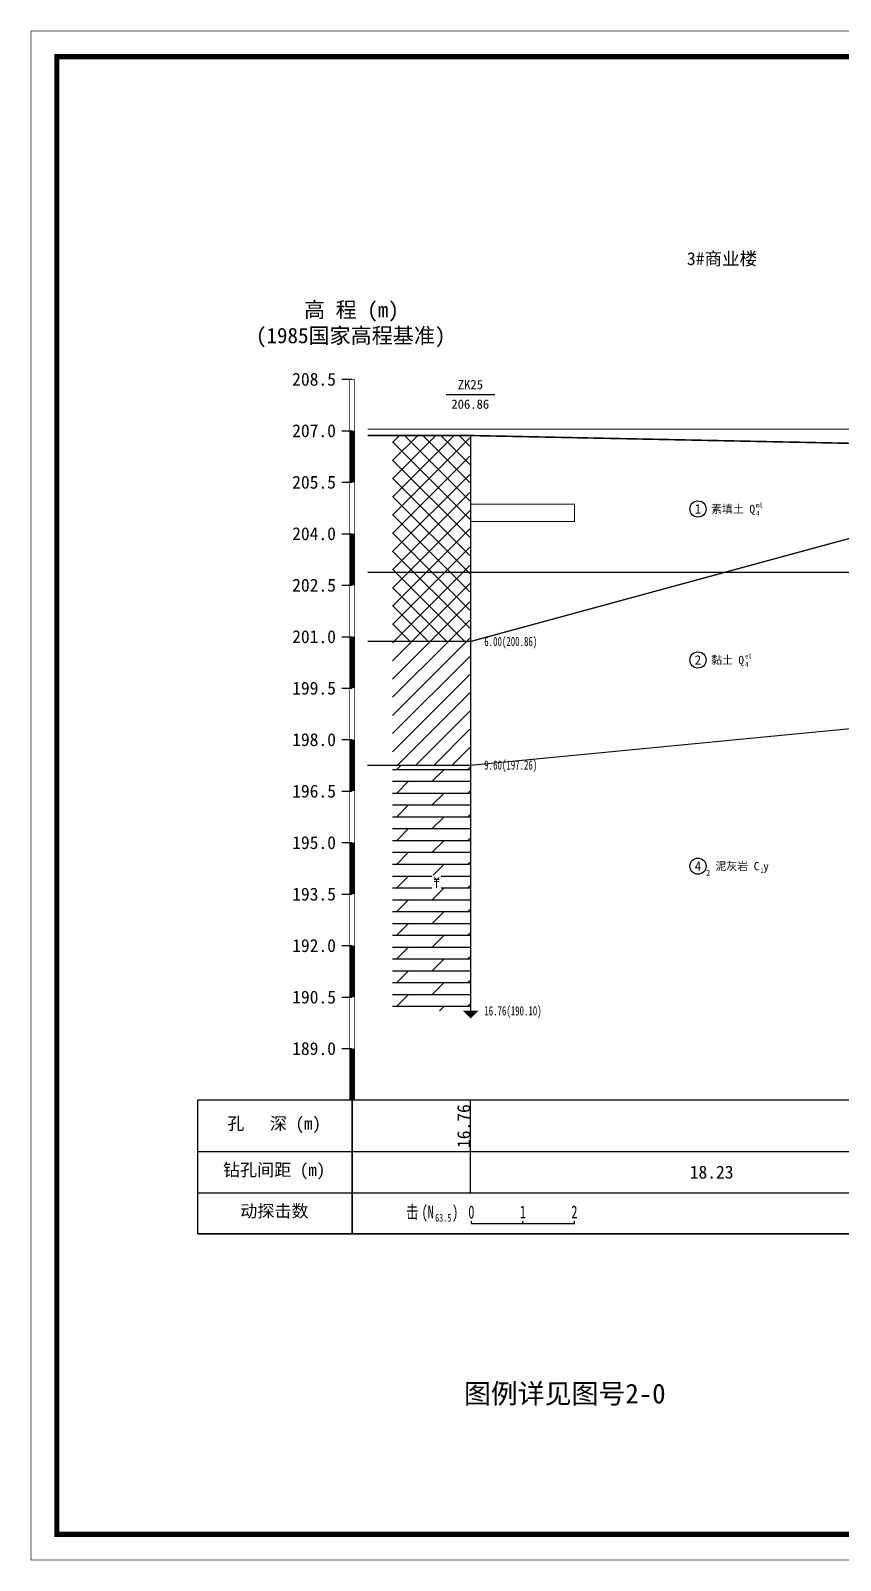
# Model space of a CAD drawing. Header units: millimetres. Extents: x -255 to 9196, y 129 to 426.
# Drawn here: x 1895.4 to 2052.6, y 129.3 to 426.4 of the extents above; entities that cross this region are included whole.
import ezdxf
from ezdxf.enums import TextEntityAlignment as Align

# ---------------------------------------------------------------- set-up
doc = ezdxf.new("R2010")
doc.units = ezdxf.units.MM
doc.linetypes.add('sx', pattern=[10, 5, 0, 5, 0])
doc.layers.add('不打印', color=7, linetype='Continuous', plot=False)
for name, color, linetype in [('地质-原位曲线', 7, 'Continuous'), ('地质-图框', 7, 'Continuous'), ('地质-地层符号', 3, 'Continuous'), ('地质-地层线', 7, 'Continuous'), ('地质-地面线', 7, 'Continuous'), ('地质-填充花纹', 4, 'Continuous'), ('地质-文字', 7, 'Continuous'), ('地质-标注栏', 7, 'Continuous'), ('地质-水位线', 5, 'Continuous'), ('地质-钻孔', 7, 'Continuous')]:
    doc.layers.add(name, color=color, linetype=linetype)
doc.styles.add('LZ_FONTS_FS', font='simfang.ttf', dxfattribs={"width": 0.7})
doc.styles.add('LZ_PMT_LINE', font='', dxfattribs={"height": 2})
doc.styles.get("Standard").update_dxf_attribs({"font": 'simfang.ttf', "height": 2.5})
doc.styles.add('地层编号', font='', dxfattribs={"width": 0.7, "height": 1.85})
doc.styles.add('层底标注', font='', dxfattribs={"width": 0.7, "height": 1.8})
doc.styles.add('岩土名称', font='simfang.ttf', dxfattribs={"width": 0.7, "height": 1.55})
doc.styles.add('时代', font='', dxfattribs={"width": 0.7, "height": 1.6})
doc.styles.add('标注栏数据', font='simfang.ttf', dxfattribs={"width": 0.7, "height": 2.5})
doc.styles.add('标注栏项目', font='simfang.ttf', dxfattribs={"width": 0.7, "height": 3})
doc.styles.add('钻孔标注', font='', dxfattribs={"width": 0.7, "height": 1.8})
doc.styles.add('高程系统', font='simfang.ttf', dxfattribs={"width": 0.7, "height": 3})
doc.styles.get('LZ_PMT_LINE').set_extended_font_data('SimSun')
doc.styles.get('地层编号').set_extended_font_data('FangSong_GB2312')
doc.styles.get('层底标注').set_extended_font_data('FangSong_GB2312')
doc.styles.get('时代').set_extended_font_data('FangSong_GB2312')
doc.styles.get('钻孔标注').set_extended_font_data('FangSong_GB2312')
doc.linetypes.add('bzhjcx', pattern='A,0.001,[2,XX1.shx,S=1,R=0,X=1,Y=0],-2', length=2.001)
doc.linetypes.add('swx', pattern='A,7,-1.5,["●",LZ_PMT_LINE,S=0.05,R=0,X=0,Y=0],-1.5', length=10)

# ---------------------------------------------------------------- blocks, each defined once
blk = doc.blocks.new('WipeoutBlock')
blk.add_wipeout([(0, 0), (0, 1), (1, 1), (1, 0)])
blk = doc.blocks.new('FHzhong.dwg')
at = {"color": 1, "lineweight": 0}
for p, q in [((1.06, 1.62), (0.57, 2.04)), ((0.57, 1.62), (1.53, 1.62)), ((0.57, 1.25), (1.53, 1.25)), ((1.05, 0), (1.05, 1.62)), ((1.06, 1.62), (1.53, 2.04))]:
    blk.add_line(p, q, dxfattribs=at)
blk = doc.blocks.new('zxdt')
blk.add_lwpolyline([(0, 0, 3, 0, 0), (0, -1.5, 0, 0, 0)], format="xyseb")

msp = doc.modelspace()

# ---------------------------------------------------------------- hatches: boundary and pattern name
at = {"layer": '地质-填充花纹', "linetype": 'Continuous'}
h = msp.add_hatch(dxfattribs=at)
h.set_pattern_fill('GKSTT', scale=0.5, style=0, pattern_type=2)
h.set_pattern_definition([(45, (0, 0), (-1.767767, 1.767767), []), (135, (0, 0), (-1.767767, -1.767767), [])])
h.paths.add_polyline_path([(1980.7, 307.76), (1965.7, 307.76), (1965.7, 347.76), (1980.7, 347.76)])
h = msp.add_hatch(dxfattribs=at)
h.set_pattern_fill('GKNXT', scale=0.5, style=0, pattern_type=2)
h.set_pattern_definition([(45, (0, 0), (-1.767767, 1.767767), [])])
h.paths.add_polyline_path([(1980.7, 283.76), (1965.7, 283.76), (1965.7, 307.76), (1980.7, 307.76)])
h = msp.add_hatch(dxfattribs=at)
h.set_pattern_fill('GKNHY1', scale=0.5, style=0, pattern_type=2)
h.set_pattern_definition([(0, (0, 0), (0, 2.3), []), (45, (0, 0), (4e-16, 4.5999997), [3.252691, -6.505382])])
h.paths.add_polyline_path([(1980.7, 236.02), (1965.7, 236.02), (1965.7, 283.76), (1980.7, 283.76)])

# ---------------------------------------------------------------- linework, layer by layer
at = {"color": 6, "linetype": 'swx', "const_width": 0.2, "flags": 128}
msp.add_lwpolyline([(1960.85, 321.19), (2273.13, 321.19)], dxfattribs=at)
at = {"layer": '地质-原位曲线', "color": 7, "linetype": 'Continuous'}
for p, q in [((1981, 194.69), (1981, 195.19)), ((1981, 194.69), (2001, 194.69)), ((1991, 194.69), (1991, 195.19)), ((2001, 194.69), (2001, 195.19))]:
    msp.add_line(p, q, dxfattribs=at)
at = {"layer": '地质-原位曲线', "color": 3, "linetype": 'Continuous', "const_width": 0.2, "flags": 128}
msp.add_lwpolyline([(1981, 334.42), (2001, 334.42), (2001, 333.76), (2001, 333.09), (2001, 332.42), (2001, 331.76), (2001, 331.09), (1981, 331.09)], dxfattribs=at)
at = {"layer": '地质-地层符号', "color": 7, "linetype": 'Continuous'}
for centre in [(2024.99, 333.49), (2024.99, 304.16), (2024.99, 264.11)]:
    msp.add_ellipse(centre, major_axis=(0, 1.57), ratio=1, dxfattribs=at)
at = {"layer": '地质-地层线', "color": 4, "const_width": 0.25, "flags": 128}
msp.add_lwpolyline([(1960.85, 307.76), (1980.85, 307.76), (2072, 332.56), (2163.13, 311.89), (2253.13, 319.02), (2273.13, 319.02)], dxfattribs=at)
at = {"layer": '地质-地层线', "color": 4, "linetype": 'bzhjcx', "flags": 128}
msp.add_lwpolyline([(1960.85, 283.76), (1980.85, 283.76), (2072, 292.56), (2163.13, 295.22), (2253.13, 305.02), (2273.13, 305.02)], dxfattribs=at)
at = {"layer": '地质-地面线', "color": 3, "linetype": 'Continuous', "const_width": 0.3}
msp.add_lwpolyline([(1960.85, 347.76), (1980.85, 347.76), (2072, 345.89), (2163.13, 345.22), (2253.13, 347.02), (2273.13, 347.02)], dxfattribs=at)
at = {"layer": '地质-标注栏', "color": 7, "linetype": 'Continuous', "const_width": 0.3}
for points in [[(1927.85, 218.69), (1927.85, 192.69)], [(1927.85, 192.69), (2283.13, 192.69)]]:
    msp.add_lwpolyline(points, dxfattribs=at)
at = {"layer": '地质-标注栏', "color": 7, "linetype": 'Continuous'}
for points in [[(1980.85, 208.69), (1980.85, 218.69)], [(1927.85, 208.69), (2283.13, 208.69)], [(1980.85, 200.69), (1980.85, 208.69)], [(1927.85, 200.69), (2283.13, 200.69)]]:
    msp.add_lwpolyline(points, dxfattribs=at)
at = {"layer": '地质-水位线', "color": 5, "linetype": 'swx', "const_width": 0.2, "flags": 128}
msp.add_lwpolyline([(1960.85, 349.02), (2273.13, 349.02)], dxfattribs=at)
at = {"layer": '地质-钻孔', "color": 7, "linetype": 'Continuous'}
msp.add_line((1976.11, 355.76), (1985.58, 355.76), dxfattribs=at)
at = {"layer": '地质-钻孔', "color": 7, "linetype": 'sx', "const_width": 0.3, "flags": 128}
msp.add_lwpolyline([(1980.85, 347.76), (1980.85, 236.02)], dxfattribs=at)

# ---------------------------------------------------------------- block references
at = {"layer": '地质-文字', "linetype": 'Continuous', "yscale": 140}
msp.add_blockref('WipeoutBlock', (1957.35, 218.69), dxfattribs=at)
at = {"layer": '地质-钻孔', "linetype": 'Continuous'}
msp.add_blockref('zxdt', (1980.85, 236.02), dxfattribs=at)

# ---------------------------------------------------------------- texts
at = {"color": 2, "style": 'LZ_FONTS_FS'}
msp.add_text('3#商业楼', height=2.5, dxfattribs=at).set_placement((2022.85, 380.87))
msp.add_text('图例详见图号2-0', height=3.83).set_placement((1999.13, 159.75), align=Align.CENTER)
at = {"layer": '地质-原位曲线', "color": 7, "linetype": 'Continuous', "style": '标注栏数据', "width": 0.7}
for s, height, p in [('击', 2.5, (1968.31, 195.69)), ('(N', 2.5, (1971.33, 195.69)), ('63.5', 1.5, (1973.95, 195.07)), (')', 2.5, (1977.26, 195.69))]:
    msp.add_text(s, height=height, dxfattribs=at).set_placement(p)
for s, p in [('0', (1981, 195.69)), ('1', (1991, 195.69)), ('2', (2001, 195.69))]:
    msp.add_text(s, height=2.5, dxfattribs=at).set_placement(p, align=Align.CENTER)
at = {"layer": '地质-地层符号', "color": 7, "linetype": 'Continuous'}
for s, height, style, p in [('1', 1.85, '地层编号', (2024.35, 332.57)), ('素填土', 1.55, '岩土名称', (2027.55, 332.72)), ('Q', 1.6, '时代', (2034.99, 332.69)), ('2', 1.85, '地层编号', (2024.35, 303.23)), ('黏土', 1.55, '岩土名称', (2027.55, 303.38)), ('Q', 1.6, '时代', (2032.84, 303.36)), ('4', 1.85, '地层编号', (2024.35, 263.18)), ('泥灰岩', 1.55, '岩土名称', (2028.38, 263.33)), ('C', 1.6, '时代', (2035.82, 263.31)), ('y', 1.6, '时代', (2037.66, 263.31)), ('2', 1.2, '地层编号', (2026.55, 262.18))]:
    msp.add_text(s, height=height, dxfattribs=dict(at, style=style)).set_placement(p)
at = {"layer": '地质-地层符号', "color": 7, "linetype": 'Continuous', "style": '时代', "width": 0.8}
for s, p in [('4', (2036.29, 332.19)), ('ml', (2036.29, 333.76)), ('4', (2034.15, 302.86)), ('el', (2034.15, 304.42)), ('1', (2037.13, 262.81))]:
    msp.add_text(s, height=0.96, dxfattribs=at).set_placement(p)
at = {"layer": '地质-文字', "color": 7, "linetype": 'Continuous', "style": '高程系统'}
for s, p in [('高 程 (m)', (1948.51, 370.69)), ('(1985国家高程基准)', (1939.17, 365.69))]:
    msp.add_text(s, height=3, dxfattribs=at).set_placement(p)
at = {"layer": '地质-文字', "color": 7, "linetype": 'Continuous', "style": '层底标注', "width": 0.7}
for s, p in [('6.00(200.86)', (1983.5, 306.86)), ('9.60(197.26)', (1983.5, 282.86)), ('16.76(190.10)', (1983.5, 235.12))]:
    msp.add_text(s, height=1.8, dxfattribs=at).set_placement(p)
at = {"layer": '地质-标注栏', "color": 7, "linetype": 'Continuous', "style": '标注栏数据'}
msp.add_text('16.76', height=2.5, rotation=90, dxfattribs=at).set_placement((1980.75, 209.37))
at = {"layer": '地质-标注栏', "color": 7, "linetype": 'Continuous', "style": '标注栏项目'}
for s, p in [('孔   深 (m)', (1933.6, 212.19)), ('钻孔间距 (m)', (1932.76, 203.19)), ('动探击数', (1936.12, 195.19))]:
    msp.add_text(s, height=2.43, dxfattribs=at).set_placement(p, align=Align.BOTTOM_LEFT)
at = {"layer": '地质-标注栏', "color": 7, "linetype": 'Continuous', "style": '标注栏数据'}
msp.add_text('18.23', height=2.5, dxfattribs=at).set_placement((2023.39, 203.44))
at = {"layer": '地质-钻孔', "color": 7, "linetype": 'Continuous', "style": '钻孔标注'}
for s, p in [('ZK25', (1978.36, 356.76)), ('206.86', (1977.11, 352.96))]:
    msp.add_text(s, height=1.8, dxfattribs=at).set_placement(p)

# ---------------------------------------------------------------- next in the draw order: linework, layer by layer
at = {"layer": '地质-文字', "color": 0, "linetype": 'Continuous'}
for p, q in [((1955.85, 358.69), (1957.85, 358.69)), ((1955.85, 348.69), (1957.85, 348.69)), ((1955.85, 338.69), (1957.85, 338.69)), ((1955.85, 328.69), (1957.85, 328.69)), ((1955.85, 318.69), (1957.85, 318.69)), ((1955.85, 308.69), (1957.85, 308.69)), ((1955.85, 298.69), (1957.85, 298.69)), ((1955.85, 288.69), (1957.85, 288.69)), ((1955.85, 278.69), (1957.85, 278.69)), ((1955.85, 268.69), (1957.85, 268.69)), ((1955.85, 258.69), (1957.85, 258.69)), ((1955.85, 248.69), (1957.85, 248.69)), ((1955.85, 238.69), (1957.85, 238.69)), ((1955.85, 228.69), (1957.85, 228.69))]:
    msp.add_line(p, q, dxfattribs=at)
at = {"layer": '地质-文字', "color": 0, "linetype": 'Continuous', "flags": 128}
for points, const_width in [([(1957.35, 358.69), (1958.35, 358.69)], 0.1), ([(1957.35, 358.69), (1957.35, 218.69)], 0.1), ([(1958.35, 358.69), (1958.35, 218.69)], 0.1), ([(1957.85, 348.69), (1957.85, 338.69)], 1), ([(1957.85, 328.69), (1957.85, 318.69)], 1), ([(1957.85, 308.69), (1957.85, 298.69)], 1), ([(1957.85, 288.69), (1957.85, 278.69)], 1), ([(1957.85, 268.69), (1957.85, 258.69)], 1), ([(1957.85, 248.69), (1957.85, 238.69)], 1), ([(1957.85, 228.69), (1957.85, 218.69)], 1)]:
    msp.add_lwpolyline(points, dxfattribs=dict(at, const_width=const_width))
at = {"layer": '地质-标注栏', "color": 7, "linetype": 'Continuous', "const_width": 0.3}
for points in [[(1927.85, 218.69), (2283.13, 218.69)], [(1957.85, 218.69), (1957.85, 192.69)]]:
    msp.add_lwpolyline(points, dxfattribs=at)

# ---------------------------------------------------------------- next in the draw order: block references
at = {"layer": '地质-填充花纹', "linetype": 'Continuous', "xscale": 1.762031016556466, "yscale": 2.838761826268114}
msp.add_blockref('WipeoutBlock', (1973.36, 259.49), dxfattribs=at)

# ---------------------------------------------------------------- next in the draw order: block references
at = {"layer": '地质-填充花纹', "linetype": 'Continuous'}
msp.add_blockref('FHzhong.dwg', (1973.2, 259.89), dxfattribs=at)
at = {"layer": '地质-文字', "linetype": 'Continuous', "xscale": 9.04864864864876, "yscale": 2.778378378378386}
for p in [(1946.2, 357.44), (1946.2, 347.44), (1946.2, 337.44), (1946.2, 327.44), (1946.2, 317.44), (1946.2, 307.44), (1946.2, 297.44), (1946.2, 287.44), (1946.2, 277.44), (1946.2, 267.44), (1946.2, 257.44), (1946.2, 247.44), (1946.2, 237.44), (1946.2, 227.44)]:
    msp.add_blockref('WipeoutBlock', p, dxfattribs=at)

# ---------------------------------------------------------------- next in the draw order: linework, layer by layer
at = {"layer": '不打印', "linetype": 'Continuous', "const_width": 0.15}
msp.add_lwpolyline([(1895.49, 129.34), (2315.49, 129.34), (2315.49, 426.34), (1895.49, 426.34), (1895.49, 129.34)], dxfattribs=at)
at = {"layer": '地质-图框', "linetype": 'Continuous', "const_width": 1}
msp.add_lwpolyline([(1900.49, 134.34), (2310.49, 134.34), (2310.49, 421.34), (1900.49, 421.34), (1900.49, 134.34), (2310.49, 134.34)], dxfattribs=at)

# ---------------------------------------------------------------- next in the draw order: texts
at = {"layer": '地质-文字', "color": 7, "linetype": 'Continuous', "style": '高程系统'}
for s, p in [('208.5', (1946.2, 357.44)), ('207.0', (1946.2, 347.44)), ('205.5', (1946.2, 337.44)), ('204.0', (1946.2, 327.44)), ('202.5', (1946.2, 317.44)), ('201.0', (1946.2, 307.44)), ('199.5', (1946.2, 297.44)), ('198.0', (1946.2, 287.44)), ('196.5', (1946.2, 277.44)), ('195.0', (1946.2, 267.44)), ('193.5', (1946.2, 257.44)), ('192.0', (1946.2, 247.44)), ('190.5', (1946.2, 237.44)), ('189.0', (1946.2, 227.44))]:
    msp.add_text(s, height=2.5, dxfattribs=at).set_placement(p)

doc.saveas('drawing.dxf')
